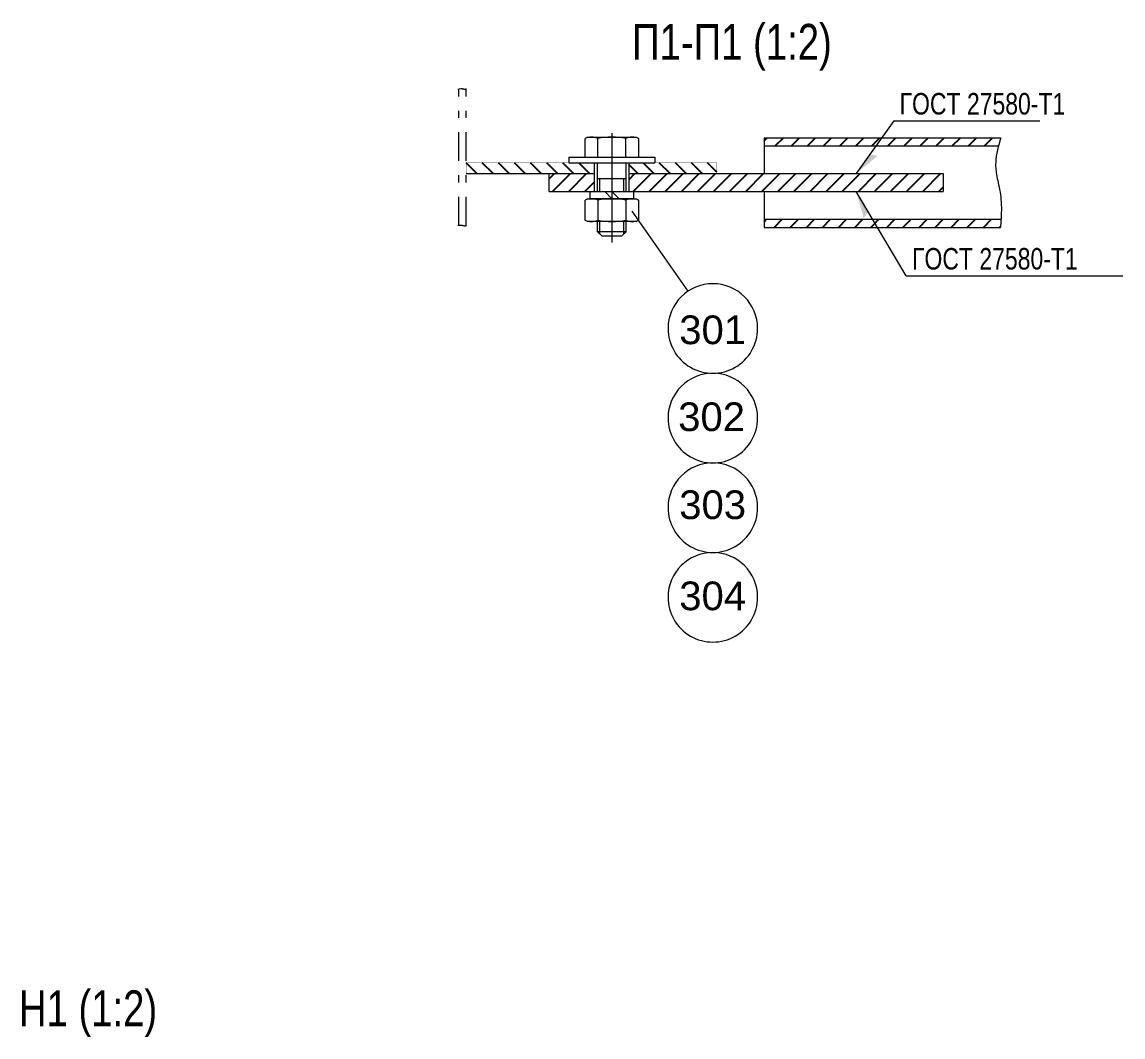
# Model space of a CAD drawing. Header units: millimetres. Extents: x 42007 to 66124, y -556 to 6894.
# Drawn here: x 62235 to 63772, y 1515 to 2931 of the extents above; entities that cross this region are included whole.
import ezdxf
from ezdxf.enums import TextEntityAlignment as Align

# ---------------------------------------------------------------- set-up
doc = ezdxf.new("R2010")
doc.units = ezdxf.units.MM
doc.linetypes.add('K5LT32769', pattern=[0])
doc.linetypes.add('K5LT32781', pattern=[90, 40, -20, 10, -20])
doc.layers.add('pen_7', color=1, linetype='Continuous')
doc.styles.add('style5', font='arial.ttf', dxfattribs={"height": 3})

msp = doc.modelspace()

# ---------------------------------------------------------------- hatches: boundary and pattern name
h = msp.add_hatch()
h.set_pattern_fill('', style=0, pattern_type=0)
h.set_pattern_definition([(45, (51867.173, 3642.038), (-11.22532, 11.22532), [])])
h.paths.add_polyline_path([(63270.763, 2644.521), (63600.53, 2644.521), (63601.272, 2655.771), (63270.763, 2655.771)])
h.paths.add_polyline_path([(63270.763, 2769.521), (63270.763, 2758.271), (63597.862, 2758.271), (63601.021, 2769.521)])
for points in [[(63417.966, 2746.387), (63429.153, 2744.441), (63399.31, 2719.846)], [(63415.997, 2666.7), (63409.678, 2657.266), (63399.31, 2694.521)]]:
    msp.add_hatch(color=7).paths.add_polyline_path(points)
h = msp.add_hatch()
h.set_pattern_fill('', angle=90, style=0, pattern_type=0)
h.set_pattern_definition([(135, (51867.173, 3642.038), (-11.22532, -11.22532), [])])
h.paths.add_polyline_path([(63082.256, 2719.521), (63204.759, 2719.521), (63204.759, 2734.521), (63095.656, 2734.521), (63082.256, 2734.521)])
h.paths.add_polyline_path([(63034.256, 2719.521), (63034.256, 2734.521), (63020.856, 2734.521), (62854.935, 2734.521), (62854.935, 2719.521), (62970.772, 2719.521), (63007.04, 2719.521)])
h = msp.add_hatch()
h.set_pattern_fill('', angle=180, style=0, pattern_type=0)
h.set_pattern_definition([(225, (51867.173, 3642.038), (11.22532, -11.22532), [])])
h.paths.add_polyline_path([(63034.256, 2694.521), (63034.256, 2719.521), (63007.04, 2719.521), (62970.772, 2719.521), (62970.772, 2694.521), (63028.056, 2694.521)])
h.paths.add_polyline_path([(63270.763, 2719.521), (63204.759, 2719.521), (63082.256, 2719.521), (63082.256, 2694.521), (63088.456, 2694.521), (63270.763, 2694.521), (63520.754, 2694.521), (63520.754, 2719.521)])

# ---------------------------------------------------------------- linework, layer by layer
at = {"color": 7, "linetype": 'K5LT32781', "lineweight": 18}
for p, q in [((62844.935, 2647.35), (62844.935, 2837.905)), ((62854.935, 2647.307), (62854.935, 2837.863))]:
    msp.add_line(p, q, dxfattribs=at)
at = {"color": 7, "linetype": 'K5LT32769', "lineweight": 18}
for p, q in [((63451.551, 2793.327), (63399.31, 2719.846)), ((63451.551, 2793.327), (63655.56, 2793.327)), ((63024.256, 2770.521), (63020.856, 2768.558)), ((63020.856, 2742.521), (63020.856, 2768.558)), ((63024.256, 2770.521), (63092.256, 2770.521)), ((63038.626, 2742.521), (63038.626, 2768.558)), ((63058.258, 2775.997), (63058.25, 2623.618)), ((63077.886, 2742.521), (63077.886, 2768.558)), ((63092.256, 2770.521), (63095.656, 2768.558)), ((63095.656, 2768.558), (63095.656, 2742.521)), ((63270.763, 2769.521), (63270.763, 2719.521)), ((63270.763, 2769.521), (63601.021, 2769.521)), ((63270.763, 2758.271), (63597.862, 2758.271)), ((62998.256, 2742.521), (63118.256, 2742.521)), ((62998.256, 2742.521), (62998.256, 2734.521)), ((63118.256, 2742.521), (63118.256, 2734.521)), ((62854.935, 2719.521), (63034.256, 2719.521)), ((62970.772, 2694.54), (62970.772, 2719.521)), ((62998.256, 2734.521), (63118.256, 2734.521)), ((63007.04, 2719.521), (63034.256, 2719.521)), ((63034.256, 2694.521), (63034.256, 2734.521)), ((63038.256, 2694.521), (63038.256, 2734.521)), ((63078.256, 2694.521), (63078.256, 2734.521)), ((63082.256, 2694.521), (63082.256, 2734.521)), ((63082.256, 2719.521), (63204.759, 2719.521)), ((63082.256, 2719.521), (63520.754, 2719.521)), ((63520.754, 2719.521), (63520.754, 2694.521)), ((63078.256, 2712.218), (63038.256, 2712.218)), ((63041.504, 2694.521), (63041.504, 2712.218)), ((63075.008, 2694.521), (63075.008, 2712.218)), ((62970.772, 2694.521), (63520.754, 2694.521)), ((63028.056, 2684.521), (63028.056, 2694.521)), ((63048.256, 2694.521), (63058.256, 2684.521)), ((63058.256, 2694.521), (63068.256, 2684.521)), ((63088.456, 2694.521), (63088.456, 2684.521)), ((63270.763, 2694.521), (63270.763, 2644.521)), ((63468.901, 2577.074), (63399.31, 2694.521)), ((63024.256, 2684.521), (63020.856, 2682.558)), ((63020.856, 2654.484), (63020.856, 2682.558)), ((63024.256, 2684.521), (63092.256, 2684.521)), ((63088.456, 2684.521), (63028.056, 2684.521)), ((63038.626, 2682.558), (63038.626, 2654.484)), ((63077.886, 2682.558), (63077.886, 2654.484)), ((63092.256, 2684.521), (63095.656, 2682.558)), ((63095.656, 2682.558), (63095.656, 2654.484)), ((63086.11, 2667.178), (63164.247, 2555.326)), ((63024.256, 2652.521), (63020.856, 2654.484)), ((63092.256, 2652.521), (63024.256, 2652.521)), ((63038.256, 2638.521), (63038.256, 2652.521)), ((63041.504, 2635.273), (63041.504, 2652.521)), ((63075.008, 2635.273), (63075.008, 2652.521)), ((63078.256, 2638.521), (63078.256, 2652.521)), ((63092.256, 2652.521), (63095.656, 2654.484)), ((63270.763, 2655.771), (63601.272, 2655.771)), ((63270.763, 2644.521), (63600.53, 2644.521)), ((63044.256, 2632.521), (63038.256, 2638.521)), ((63078.256, 2638.521), (63038.256, 2638.521)), ((63044.256, 2632.521), (63072.256, 2632.521)), ((63078.256, 2638.521), (63072.256, 2632.521)), ((63468.901, 2577.074), (63771.5, 2577.074))]:
    msp.add_line(p, q, dxfattribs=at)
at = {"color": 7, "linetype": 'K5LT32769', "const_width": 0.18}
msp.add_lwpolyline([(63034.256, 2719.521), (62854.935, 2719.521), (62854.935, 2734.521), (63204.759, 2734.521), (63204.759, 2719.521), (63082.256, 2719.521)], dxfattribs=at)
at = {"color": 7, "linetype": 'K5LT32769', "lineweight": 18}
for centre, radius, start, end in [((63029.741, 2749.652), 20.89, 64.828801, 115.171199), ((63058.256, 2671.39), 99.131, 78.578814, 101.421186), ((63086.771, 2749.652), 20.89, 64.828801, 115.171199), ((63029.741, 2663.652), 20.89, 64.828801, 115.171199), ((63058.256, 2585.39), 99.131, 78.578814, 101.421186), ((63086.771, 2663.652), 20.89, 64.828801, 115.171199), ((63029.741, 2673.39), 20.89, 244.828801, 295.171199), ((63058.256, 2751.652), 99.131, 258.578814, 281.421186), ((63086.771, 2673.39), 20.89, 244.828801, 295.171199), ((63199.183, 2503.502), 62.5, 0, 179.999977), ((63199.183, 2503.502), 62.5, 179.999977, 0), ((63199.183, 2378.502), 62.5, 0, 179.999977), ((63199.183, 2378.502), 62.5, 179.999977, 0), ((63199.183, 2253.502), 62.5, 0, 179.999977), ((63199.183, 2253.502), 62.5, 179.999977, 0), ((63199.183, 2128.502), 62.5, 0, 179.999977), ((63199.183, 2128.502), 62.5, 179.999977, 0)]:
    msp.add_arc(centre, radius, start, end, dxfattribs=at)
for points, knots in [([(62843.481, 2837.53), (62844.762, 2837.874), (62846.387, 2838.32), (62848.303, 2838.267), (62849.188, 2838.122), (62850.109, 2837.877), (62851.085, 2837.597), (62851.974, 2837.407), (62852.684, 2837.353), (62853.226, 2837.388), (62853.746, 2837.482), (62854.468, 2837.683), (62855.018, 2837.893), (62855.375, 2838.028)], [0, 0, 0, 0, 4.30536069, 5.27136879, 6.12428053, 7.17574727, 8.32584347, 9.38092881, 10.08293559, 10.60079602, 11.11648047, 11.77615359, 13, 13, 13, 13]), ([(63601.021, 2769.521), (63597.928, 2758.418), (63593.551, 2744.192), (63593.802, 2726.892), (63595.047, 2717.437), (63597.35, 2706.462), (63600.237, 2693.617), (63601.807, 2679.591), (63601.825, 2663.077), (63601.011, 2651.356), (63600.53, 2644.521)], [0, 0, 0, 0, 2.77608566, 3.42917441, 4.09324014, 5.03483777, 6.08822825, 7.21398057, 8.37474113, 10, 10, 10, 10]), ([(62843.481, 2646.974), (62844.762, 2647.318), (62846.387, 2647.764), (62848.303, 2647.711), (62849.188, 2647.566), (62850.109, 2647.321), (62851.085, 2647.041), (62851.974, 2646.851), (62852.684, 2646.797), (62853.226, 2646.832), (62853.746, 2646.926), (62854.468, 2647.127), (62855.018, 2647.337), (62855.375, 2647.472)], [0, 0, 0, 0, 4.30536069, 5.27136879, 6.12428053, 7.17574727, 8.32584347, 9.38092881, 10.08293559, 10.60079602, 11.11648047, 11.77615359, 13, 13, 13, 13])]:
    msp.add_open_spline(points, degree=3, knots=knots, dxfattribs=at)

# ---------------------------------------------------------------- texts
at = {"color": 7, "attachment_point": 1, "style": 'style5'}
for s, insert, char_height in [('\\H3.5;\\W0.965;\\Q15;\\Q0;\\W0.765;\\H50.00;П1-П1 (1:2)', (63086.439, 2928.353), 2.4), ('\\H3.5;\\W0.965;\\Q15;\\Q0;\\W0.765;\\H30.00;ГОСТ 27580-T1', (63459.787, 2832), 3), ('\\H3.5;\\W0.965;\\Q15;\\Q0;\\W0.765;\\H30.00;ГОСТ 27580-T1', (63477.137, 2615.747), 3), ('\\H3.5;\\W0.965;\\Q15;\\Q0;\\W0.765;\\H50.00;Н1 (1:2)', (62230.816, 1580.168), 2.4)]:
    msp.add_mtext(s, dxfattribs=dict(at, insert=insert, char_height=char_height))
at = {"layer": 'pen_7', "color": 2, "linetype": 'Continuous', "style": 'style5'}
for s, p in [('301', (63198.95, 2501.634)), ('302', (63197.469, 2380.357)), ('303', (63198.925, 2257.607)), ('304', (63198.95, 2130.475))]:
    msp.add_text(s, height=40, dxfattribs=at).set_placement(p, align=Align.MIDDLE_CENTER)

doc.saveas('drawing.dxf')
